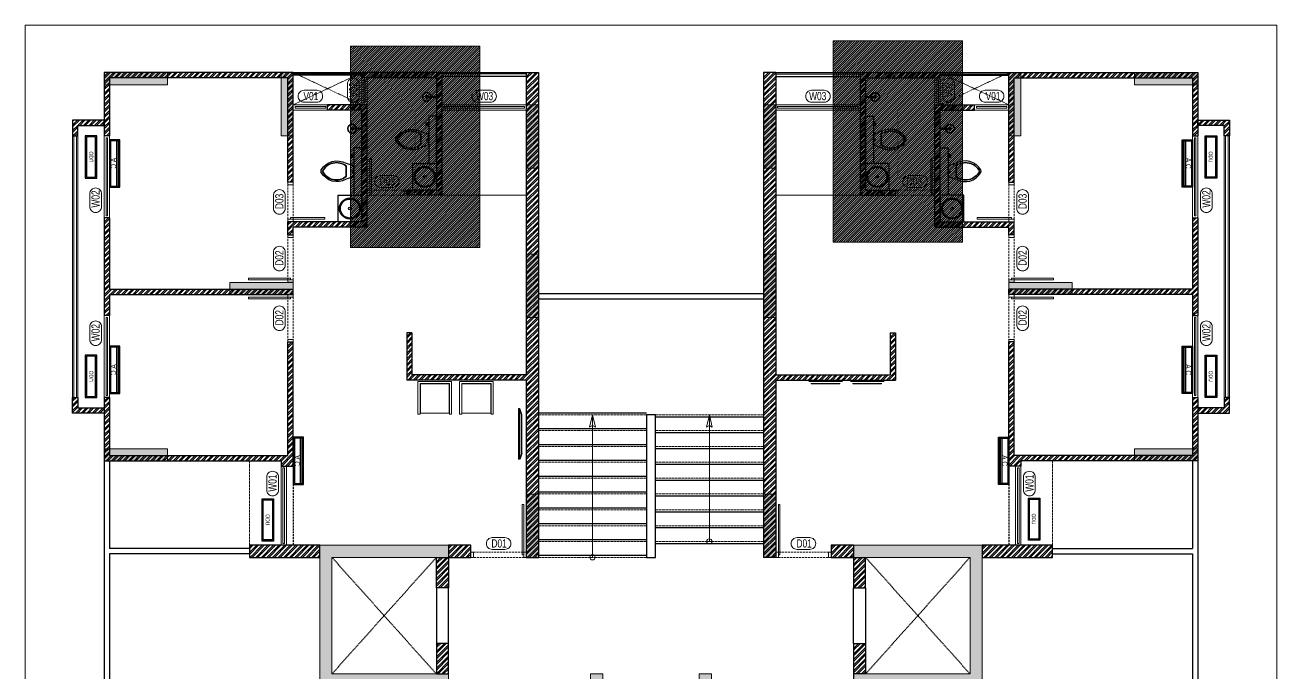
# Model space of a CAD drawing. Header units: inches. Extents: x 899679 to 12882928, y -3363313 to 527800.
# Drawn here: x 915272 to 917287, y 512609 to 513652 of the extents above; entities that cross this region are included whole.
import ezdxf
from ezdxf.enums import TextEntityAlignment as Align

# ---------------------------------------------------------------- set-up
doc = ezdxf.new("R2010")
doc.units = ezdxf.units.IN
doc.header["$LTSCALE"] = 150
doc.linetypes.add('HIDDEN', pattern=[0.375, 0.25, -0.125])
doc.linetypes.add('HIDDEN2', pattern=[0.1875, 0.125, -0.0625])
for name, color, linetype in [('A.C-MSA', 12, 'Continuous'), ('ELE-02-MSA', 4, 'Continuous'), ('P.FIXTURE', 7, 'Continuous'), ('R.C.C HATCH-MSA', 250, 'Continuous')]:
    doc.layers.add(name, color=color, linetype=linetype)
for name, color, linetype, lineweight in [('COLUMN', 5, 'Continuous', 13), ('DOOR NO-MSA', 4, 'Continuous', 9), ('DOOR-MSA', 50, 'Continuous', 13), ('DOTTED LINE-MSA', 3, 'HIDDEN2', 13), ('ELE-01-MSA', 7, 'Continuous', 30), ('ELE-03-MSA', 145, 'Continuous', 18), ('ELE-04-MSA', 139, 'Continuous', 15), ('g-ele-04', 8, 'Continuous', 9), ('TEXT DETAIL-MSA', 212, 'Continuous', 13), ('WALL HATCH-MSA', 251, 'Continuous', 9), ('WALL-MSA', 32, 'Continuous', 30), ('WINDOE NO-MAS', 4, 'Continuous', 9), ('WINDOW-MSA', 50, 'Continuous', 13)]:
    doc.layers.add(name, color=color, linetype=linetype, lineweight=lineweight)
doc.styles.add('Arial Narrow', font='swisscl.ttf', dxfattribs={"height": 150})
doc.styles.add('Arial-Reg+0.8Sc', font='swisscl.ttf')
doc.styles.add('JA', font='swisscl.ttf')
pattern_1 = [(45, (-824809.495, -564103.96), (-53.0330086, 53.0330086), []), (45, (-824774.14, -564103.96), (-53.0330086, 53.0330086), [])]

# ---------------------------------------------------------------- blocks, each defined once
blk = doc.blocks.new('A$C16cd5f5f')
at = {"layer": 'WINDOW-MSA', "ltscale": 5000}
for points in [[(50, 50), (50, 850), (80, 850), (80, 50)], [(0, 0), (50, 0), (50, 100), (0, 100)], [(900, 0), (850, 0), (850, 100), (900, 100)]]:
    blk.add_lwpolyline(points, close=True, dxfattribs=at)
at = {"layer": 'WINDOW-MSA', "linetype": 'HIDDEN', "elevation": 0}
blk.add_lwpolyline([(50, 100), (850, 100)], dxfattribs=at)
at = {"layer": 'WINDOW-MSA', "linetype": 'HIDDEN'}
blk.add_lwpolyline([(50, 0), (850, 0)], dxfattribs=at)
blk = doc.blocks.new('A$Ca69f7aba')
at = {"layer": 'WINDOW-MSA', "ltscale": 5000}
for points in [[(-750, 0), (-700, 0), (-700, -100), (-750, -100)], [(0, 0), (-50, 0), (-50, -100), (0, -100)], [(-50, -50), (-50, -700), (-80, -700), (-80, -50)]]:
    blk.add_lwpolyline(points, close=True, dxfattribs=at)
at = {"layer": 'WINDOW-MSA', "linetype": 'HIDDEN'}
blk.add_lwpolyline([(-50, 0), (-700, 0)], dxfattribs=at)
at = {"layer": 'WINDOW-MSA', "linetype": 'HIDDEN', "elevation": 0}
blk.add_lwpolyline([(-50, -100), (-700, -100)], dxfattribs=at)
blk = doc.blocks.new('A$C0454f6c0')
at = {"layer": 'WINDOW-MSA', "ltscale": 5000}
for points in [[(0, 1050), (0, 1000), (-100, 1000), (-100, 1050)], [(0, 0), (0, 50), (-100, 50), (-100, 0)]]:
    blk.add_lwpolyline(points, close=True, dxfattribs=at)
at = {"layer": 'WINDOW-MSA', "linetype": 'HIDDEN'}
for points in [[(-100, 1000), (-100, 50)], [(0, 50), (0, 1000)]]:
    blk.add_lwpolyline(points, dxfattribs=at)
at = {"layer": 'WINDOW-MSA', "ltscale": 5000, "elevation": 0}
blk.add_lwpolyline([(-50, 50), (-1000, 50), (-1000, 80), (-50, 80)], close=True, dxfattribs=at)
blk = doc.blocks.new('AVSBV')
at = {"layer": 'A.C-MSA'}
blk.add_hatch(color=12, dxfattribs=at).paths.add_polyline_path([(33561567, -16156170), (33561567, -16156346), (33561588, -16156346), (33561588, -16156149), (33560688, -16156149), (33560688, -16156346), (33560710, -16156346), (33560710, -16156170)])
at = {"layer": 'A.C-MSA', "color": 12}
for p, q in [((33560710, -16156282), (33561567, -16156282)), ((33560710, -16156314), (33561567, -16156314)), ((33560710, -16156335), (33561567, -16156335))]:
    blk.add_line(p, q, dxfattribs=at)
for points in [[(33560688, -16156149), (33561588, -16156149), (33561588, -16156346), (33560688, -16156346)], [(33560710, -16156170), (33561567, -16156170), (33561567, -16156346), (33560710, -16156346)]]:
    blk.add_lwpolyline(points, close=True, dxfattribs=at)
at = {"layer": 'A.C-MSA', "color": 12, "style": 'JA'}
blk.add_text('A C', height=98.6, dxfattribs=at).set_placement((33561032, -16156274))
blk = doc.blocks.new('A$Cbea8c011')
at = {"layer": 'ELE-02-MSA', "elevation": 0}
for points in [[(400, -108), (-400, -108), (-400, 108), (400, 108)], [(380, -88), (-380, -88), (-380, 88), (380, 88)]]:
    blk.add_lwpolyline(points, close=True, dxfattribs=at)
at = {"layer": 'TEXT DETAIL-MSA', "style": 'Arial Narrow'}
blk.add_text('ODU', height=75, dxfattribs=at).set_placement((-106, -42, 0))
blk = doc.blocks.new('SHOWE')
at = {"linetype": 'HIDDEN', "ltscale": 0.2}
for p, q in [((3964261, -1171718), (3964261, -1171675)), ((3964261, -1171675), (3964263, -1171675)), ((3964261, -1171718), (3964263, -1171718)), ((3964264, -1171676), (3964264, -1171716)), ((3964269, -1171681), (3964269, -1171696)), ((3964269, -1171689), (3964438, -1171689)), ((3964269, -1171712), (3964269, -1171696)), ((3964269, -1171704), (3964438, -1171704)), ((3964479, -1171696), (3964416, -1171696)), ((3964447, -1171665), (3964447, -1171728))]:
    blk.add_line(p, q, dxfattribs=at)
for radius in [12.5, 10.6]:
    blk.add_circle((3964447, -1171696), radius, dxfattribs=at)
for centre, radius, start, end in [((3964262, -1171676), 1.76, 358.0282, 62.0821), ((3964262, -1171716), 1.76, 297.9179, 1.9718), ((3964260, -1171685), 10.1, 28.3436, 64.2104), ((3964260, -1171707), 10.1, 295.7896, 331.6564), ((3964447, -1171696), 84.1, 185.2383, 174.7617), ((3964447, -1171696), 81.4, 185.4105, 174.5895), ((3964447, -1171696), 78, 185.6496, 174.3504)]:
    blk.add_arc(centre, radius, start, end, dxfattribs=at)
blk = doc.blocks.new('t4tgg34')
for points in [[(375405, -62759), (375391, -62745), (375391, -62738), (375371, -62738), (375371, -62720), (375391, -62720), (375391, -62713), (375405, -62699), (375405, -62635), (375255, -62585, 0.412342), (374785, -62709, 0.132891), (374785, -62761, 0.412336), (375255, -62885), (375405, -62835)], [(375255, -62835, -0.475238), (374809, -62735, -0.475243), (375255, -62635)]]:
    blk.add_lwpolyline(points, format="xyb", close=True)
blk.add_lwpolyline([(375255, -62835), (375255, -62635, 0.475243), (374809, -62735, 0.475238), (375255, -62835, 0.489246)], format="xyb")
blk.add_lwpolyline([(375405, -62635), (375405, -62699), (375391, -62713), (375391, -62720), (375371, -62720), (375371, -62738), (375391, -62738), (375391, -62745), (375405, -62759), (375405, -62699), (375405, -62835)])
blk = doc.blocks.new('9')
at = {"linetype": 'Continuous'}
for p, q in [((709870, -390415), (709870, -390434)), ((709876, -390434), (709870, -390434)), ((709876, -390415), (709876, -390434))]:
    blk.add_line(p, q, dxfattribs=at)
for points in [[(709876, -390396), (709876, -390377), (709870, -390377), (709870, -390396)], [(709895, -390396), (709920, -390370), (709920, -390440), (709895, -390415)]]:
    blk.add_lwpolyline(points, dxfattribs=at)
blk.add_lwpolyline([(709895, -390415), (709870, -390415), (709870, -390396), (709895, -390396)], close=True, dxfattribs=at)
blk = doc.blocks.new('G$C7997B730')
for p, q in [((36, 1325, 0), (0, 1325, 0)), ((0, 1325, 0), (0, 0, 0)), ((36, 1325, 0), (0, 1325, 0)), ((93, 1169, 0), (36, 1325, 0)), ((36, 0, 0), (36, 1325, 0)), ((93, 1169, 0), (36, 1325, 0)), ((93, 156, 0), (93, 1169, 0)), ((36, 0, 0), (0, 0, 0)), ((93, 156, 0), (36, 0, 0))]:
    blk.add_line(p, q)
blk = doc.blocks.new('Win-Tag-03')
blk.add_lwpolyline([(-130, 120), (130, 120, -0.414214), (250, 0), (250, 0, -0.414214), (130, -120), (-130, -120, -0.414214), (-250, 0), (-250, 0, -0.414214)], format="xyb", close=True)
blk = doc.blocks.new('BLOCK-G & H TYPICAL COLOUMN')
at = {"layer": 'R.C.C HATCH-MSA'}
h = blk.add_hatch(color=256, dxfattribs=at)
h.dxf.hatch_style = 1
h.paths.add_polyline_path([(172697.62, -104207.75), (172688.57, -104207.75), (172688.57, -104255), (172697.62, -104255)])
h.paths.add_polyline_path([(172327.12, -104207.75), (172336.18, -104207.75), (172336.18, -104255), (172327.12, -104255)])
h.paths.add_polyline_path([(172819.88, -104207.75), (172819.88, -104216.81), (172867.12, -104216.81), (172867.12, -104207.75)])
h.paths.add_polyline_path([(172204.87, -104207.75), (172204.87, -104216.81), (172157.62, -104216.81), (172157.62, -104207.75)])
h.paths.add_polyline_path([(172561.18, -104240.06), (172552.12, -104240.06), (172552.12, -104287.31), (172561.18, -104287.31)])
h.paths.add_polyline_path([(172463.57, -104240.06), (172472.62, -104240.06), (172472.62, -104287.31), (172463.57, -104287.31)])
h.paths.add_polyline_path([(172177.87, -104422.2), (172177.87, -104431.25), (172130.62, -104431.25), (172130.62, -104422.2)])
h.paths.add_polyline_path([(172894.12, -104422.2), (172894.12, -104431.25), (172846.88, -104431.25), (172846.88, -104422.2)])
h.paths.add_polyline_path([(172336.12, -104486.75), (172336.12, -104495.81), (172288.87, -104495.81), (172288.87, -104486.75)])
h.paths.add_polyline_path([(172202.62, -104543.75), (172202.62, -104552.81), (172155.37, -104552.81), (172155.37, -104543.75)])
h.paths.add_polyline_path([(172822.13, -104543.75), (172822.13, -104552.81), (172869.37, -104552.81), (172869.37, -104543.75)])
h.paths.add_polyline_path([(172516.9, -104495.81), (172507.85, -104495.81), (172507.85, -104448.56), (172516.9, -104448.56)])
h.paths.add_polyline_path([(172697.62, -104104.25), (172688.57, -104104.25), (172688.57, -104057.01), (172697.62, -104057.01)])
h.paths.add_polyline_path([(172327.12, -104104.25), (172336.18, -104104.25), (172336.18, -104057.01), (172327.12, -104057.01)])
h.paths.add_polyline_path([(172819.88, -104104.25), (172819.88, -104095.2), (172867.12, -104095.2), (172867.12, -104104.25)])
h.paths.add_polyline_path([(172204.87, -104104.25), (172204.87, -104095.2), (172157.62, -104095.2), (172157.62, -104104.25)])
h.paths.add_polyline_path([(172561.18, -104071.94), (172552.12, -104071.94), (172552.12, -104024.7), (172561.18, -104024.7)])
h.paths.add_polyline_path([(172463.57, -104071.94), (172472.62, -104071.94), (172472.62, -104024.7), (172463.57, -104024.7)])
h.paths.add_polyline_path([(172177.87, -103889.81), (172177.87, -103880.75), (172130.62, -103880.75), (172130.62, -103889.81)])
h.paths.add_polyline_path([(172894.12, -103889.81), (172894.12, -103880.75), (172846.88, -103880.75), (172846.88, -103889.81)])
h.paths.add_polyline_path([(172336.12, -103825.25), (172336.12, -103816.2), (172288.87, -103816.2), (172288.87, -103825.25)])
h.paths.add_polyline_path([(172202.62, -103768.25), (172202.62, -103759.2), (172155.37, -103759.2), (172155.37, -103768.25)])
h.paths.add_polyline_path([(172822.13, -103768.25), (172822.13, -103759.2), (172869.37, -103759.2), (172869.37, -103768.25)])
h.paths.add_polyline_path([(172516.9, -103816.2), (172507.85, -103816.2), (172507.85, -103863.44), (172516.9, -103863.44)])
h.paths.add_polyline_path([(172548.37, -103699.31), (172548.37, -103690.25), (172595.62, -103690.25), (172595.62, -103699.31)])
h.paths.add_polyline_path([(172476.37, -103699.31), (172476.37, -103690.25), (172429.13, -103690.25), (172429.13, -103699.31)])
h.paths.add_polyline_path([(172726.82, -103612.31), (172726.82, -103603.25), (172774.06, -103603.25), (172774.06, -103612.31)])
h.paths.add_polyline_path([(172297.93, -103612.31), (172297.93, -103603.25), (172250.69, -103603.25), (172250.69, -103612.31)])
h.paths.add_polyline_path([(172920.37, -103523.81), (172920.37, -103514.75), (172857.56, -103514.75), (172857.56, -103523.81)])
h.paths.add_polyline_path([(172104.37, -103523.81), (172104.37, -103514.75), (172167.19, -103514.75), (172167.19, -103523.81)])
h.paths.add_polyline_path([(172476.37, -103492.94), (172467.32, -103492.94), (172467.32, -103445.7), (172476.37, -103445.7)])
h.paths.add_polyline_path([(172548.37, -103492.94), (172557.43, -103492.94), (172557.43, -103445.7), (172548.37, -103445.7)])
h.paths.add_polyline_path([(172663.43, -103454.75), (172759.5, -103454.75), (172759.5, -103349.7), (172663.43, -103349.7), (172663.43, -103358.75), (172750.44, -103358.75), (172750.44, -103445.7), (172663.43, -103445.7)])
h.paths.add_polyline_path([(172361.32, -103454.75), (172265.25, -103454.75), (172265.25, -103349.7), (172361.32, -103349.7), (172361.32, -103358.75), (172274.31, -103358.75), (172274.31, -103445.7), (172361.32, -103445.7)])
h.paths.add_polyline_path([(172428.37, -103358.75), (172419.32, -103358.75), (172419.32, -103311.51), (172428.37, -103311.51)])
h.paths.add_polyline_path([(172428.37, -103132.74), (172419.32, -103132.74), (172419.32, -103179.99), (172428.37, -103179.99)])
h.paths.add_polyline_path([(172151.62, -103286.75), (172151.62, -103277.7), (172104.37, -103277.7), (172104.37, -103286.75)])
h.paths.add_polyline_path([(172245.43, -103162.74), (172245.43, -103153.68), (172198.19, -103153.68), (172198.19, -103162.74)])
h.paths.add_polyline_path([(172428.37, -103021.25), (172419.32, -103021.25), (172419.32, -103068.5), (172428.37, -103068.5)])
h.paths.add_polyline_path([(172245.43, -102997.25), (172236.37, -102997.25), (172236.37, -103044.5), (172245.43, -103044.5)])
h.paths.add_polyline_path([(172104.37, -102997.25), (172104.37, -103006.31), (172151.62, -103006.31), (172151.62, -102997.25)])
h.paths.add_polyline_path([(172596.37, -103358.75), (172605.43, -103358.75), (172605.43, -103311.51), (172596.37, -103311.51)])
h.paths.add_polyline_path([(172596.37, -103132.74), (172605.43, -103132.74), (172605.43, -103179.99), (172596.37, -103179.99)])
h.paths.add_polyline_path([(172873.13, -103286.75), (172873.13, -103277.7), (172920.37, -103277.7), (172920.37, -103286.75)])
h.paths.add_polyline_path([(172779.32, -103162.74), (172779.32, -103153.68), (172826.56, -103153.68), (172826.56, -103162.74)])
h.paths.add_polyline_path([(172596.37, -103021.25), (172605.43, -103021.25), (172605.43, -103068.5), (172596.37, -103068.5)])
h.paths.add_polyline_path([(172779.32, -102997.25), (172788.37, -102997.25), (172788.37, -103044.5), (172779.32, -103044.5)])
h.paths.add_polyline_path([(172920.37, -102997.25), (172920.37, -103006.31), (172873.13, -103006.31), (172873.13, -102997.25)])
h.paths.add_polyline_path([(172548.37, -104612.7), (172548.37, -104621.75), (172595.62, -104621.75), (172595.62, -104612.7)])
h.paths.add_polyline_path([(172476.37, -104612.7), (172476.37, -104621.75), (172429.13, -104621.75), (172429.13, -104612.7)])
h.paths.add_polyline_path([(172297.93, -104699.7), (172297.93, -104708.75), (172250.69, -104708.75), (172250.69, -104699.7)])
h.paths.add_polyline_path([(172104.37, -104788.2), (172104.37, -104797.25), (172167.19, -104797.25), (172167.19, -104788.2)])
h.paths.add_polyline_path([(172726.82, -104699.7), (172726.82, -104708.75), (172774.06, -104708.75), (172774.06, -104699.7)])
h.paths.add_polyline_path([(172920.37, -104788.2), (172920.37, -104797.25), (172857.56, -104797.25), (172857.56, -104788.2)])
h.paths.add_polyline_path([(172476.37, -104819.06), (172467.32, -104819.06), (172467.32, -104866.31), (172476.37, -104866.31)])
h.paths.add_polyline_path([(172548.37, -104819.06), (172557.43, -104819.06), (172557.43, -104866.31), (172548.37, -104866.31)])
h.paths.add_polyline_path([(172663.43, -104857.25), (172759.5, -104857.25), (172759.5, -104962.31), (172663.43, -104962.31), (172663.43, -104953.25), (172750.44, -104953.25), (172750.44, -104866.31), (172663.43, -104866.31)])
h.paths.add_polyline_path([(172361.32, -104857.25), (172265.25, -104857.25), (172265.25, -104962.31), (172361.32, -104962.31), (172361.32, -104953.25), (172274.31, -104953.25), (172274.31, -104866.31), (172361.32, -104866.31)])
h.paths.add_polyline_path([(172428.37, -104953.25), (172419.32, -104953.25), (172419.32, -105000.5), (172428.37, -105000.5)])
h.paths.add_polyline_path([(172428.37, -105178.31), (172419.32, -105178.31), (172419.32, -105131.06), (172428.37, -105131.06)])
h.paths.add_polyline_path([(172151.62, -105025.25), (172151.62, -105034.31), (172104.37, -105034.31), (172104.37, -105025.25)])
h.paths.add_polyline_path([(172245.43, -105072.5), (172236.37, -105072.5), (172236.37, -105025.25), (172245.43, -105025.25)])
h.paths.add_polyline_path([(172428.37, -105290.75), (172419.32, -105290.75), (172419.32, -105243.51), (172428.37, -105243.51)])
h.paths.add_polyline_path([(172245.43, -105314.75), (172236.37, -105314.75), (172236.37, -105267.51), (172245.43, -105267.51)])
h.paths.add_polyline_path([(172104.37, -105277.35), (172113.43, -105277.35), (172113.43, -105314.75), (172104.37, -105314.75)])
h.paths.add_polyline_path([(172596.37, -104953.25), (172605.43, -104953.25), (172605.43, -105000.5), (172596.37, -105000.5)])
h.paths.add_polyline_path([(172596.37, -105178.31), (172605.43, -105178.31), (172605.43, -105131.06), (172596.37, -105131.06)])
h.paths.add_polyline_path([(172873.13, -105025.25), (172873.13, -105034.31), (172920.37, -105034.31), (172920.37, -105025.25)])
h.paths.add_polyline_path([(172788.37, -105025.25), (172779.32, -105025.25), (172779.32, -105072.5), (172788.37, -105072.5)])
h.paths.add_polyline_path([(172596.37, -105290.75), (172605.43, -105290.75), (172605.43, -105243.51), (172596.37, -105243.51)])
h.paths.add_polyline_path([(172779.32, -105314.75), (172788.37, -105314.75), (172788.37, -105267.51), (172779.32, -105267.51)])
h.paths.add_polyline_path([(172911.32, -105314.75), (172920.37, -105314.75), (172920.37, -105277.35), (172911.32, -105277.35)])
h.paths.add_polyline_path([(172688.63, -104486.75), (172688.63, -104495.81), (172735.87, -104495.81), (172735.87, -104486.75)])
h.paths.add_polyline_path([(172688.63, -103825.25), (172688.63, -103816.2), (172735.87, -103816.2), (172735.87, -103825.25)])
at = {"layer": 'COLUMN'}
for points in [[(172104.37, -102997.25), (172104.37, -103006.31), (172151.62, -103006.31), (172151.62, -102997.25)], [(172245.43, -102997.25), (172236.37, -102997.25), (172236.37, -103044.5), (172245.43, -103044.5)], [(172779.32, -102997.25), (172788.37, -102997.25), (172788.37, -103044.5), (172779.32, -103044.5)], [(172920.37, -102997.25), (172920.37, -103006.31), (172873.13, -103006.31), (172873.13, -102997.25)], [(172428.37, -103021.25), (172419.32, -103021.25), (172419.32, -103068.5), (172428.37, -103068.5)], [(172596.37, -103021.25), (172605.43, -103021.25), (172605.43, -103068.5), (172596.37, -103068.5)], [(172428.37, -103132.74), (172419.32, -103132.74), (172419.32, -103179.99), (172428.37, -103179.99)], [(172596.37, -103132.74), (172605.43, -103132.74), (172605.43, -103179.99), (172596.37, -103179.99)], [(172245.43, -103162.74), (172245.43, -103153.68), (172198.19, -103153.68), (172198.19, -103162.74)], [(172779.32, -103162.74), (172779.32, -103153.68), (172826.56, -103153.68), (172826.56, -103162.74)], [(172151.62, -103286.75), (172151.62, -103277.7), (172104.37, -103277.7), (172104.37, -103286.75)], [(172873.13, -103286.75), (172873.13, -103277.7), (172920.37, -103277.7), (172920.37, -103286.75)], [(172428.37, -103358.75), (172419.32, -103358.75), (172419.32, -103311.51), (172428.37, -103311.51)], [(172596.37, -103358.75), (172605.43, -103358.75), (172605.43, -103311.51), (172596.37, -103311.51)], [(172361.32, -103454.75), (172265.25, -103454.75), (172265.25, -103349.7), (172361.32, -103349.7), (172361.32, -103358.75), (172274.31, -103358.75), (172274.31, -103445.7), (172361.32, -103445.7)], [(172663.43, -103454.75), (172759.5, -103454.75), (172759.5, -103349.7), (172663.43, -103349.7), (172663.43, -103358.75), (172750.44, -103358.75), (172750.44, -103445.7), (172663.43, -103445.7)], [(172476.37, -103492.94), (172467.32, -103492.94), (172467.32, -103445.7), (172476.37, -103445.7)], [(172548.37, -103492.94), (172557.43, -103492.94), (172557.43, -103445.7), (172548.37, -103445.7)]]:
    blk.add_lwpolyline(points, close=True, dxfattribs=at)
blk = doc.blocks.new('A$Cd700c26d')
at = {"layer": 'WALL HATCH-MSA'}
h = blk.add_hatch(dxfattribs=at)
h.set_pattern_fill('ANSI32', color=256, scale=200)
h.set_pattern_definition(pattern_1)
h.paths.add_polyline_path([(5083, -900), (1500, -900), (1500, -2100), (1600, -2100), (1600, -1000), (4983, -1000), (4983, -2975), (5083, -2975)])
h = blk.add_hatch(dxfattribs=at)
h.set_pattern_fill('ANSI32', color=256, scale=200)
h.set_pattern_definition(pattern_1)
h.paths.add_polyline_path([(7900, -900), (6383, -900), (6383, -1000), (7800, -1000), (7800, -3125), (7233, -3125), (7233, -3225), (7900, -3225)])
h = blk.add_hatch(dxfattribs=at)
h.set_pattern_fill('ANSI32', color=256, scale=200)
h.set_pattern_definition([(45, (8332.65, -9964.425), (-53.033, 53.033), []), (45, (8368.004, -9964.425), (-53.033, 53.033), [])])
h.paths.add_polyline_path([(8026, -9852), (8026, -10082), (8450, -10082), (8450, -9852)])
h.paths.add_polyline_path([(9500, -10082), (9730, -10082), (9730, -900), (9500, -900), (9500, -6627), (7333, -6627), (7333, -5827), (7233, -5827), (7233, -6727), (9500, -6727)])
h = blk.add_hatch(dxfattribs=at)
h.set_pattern_fill('ANSI32', color=256, scale=200)
h.set_pattern_definition(pattern_1)
h.paths.add_polyline_path([(14227, -900), (13997, -900), (13997, -10082), (14227, -10082), (14227, -6727), (16494, -6727), (16494, -5827), (16394, -5827), (16394, -6627), (14227, -6627)])
h = blk.add_hatch(dxfattribs=at)
h.set_pattern_fill('ANSI32', color=256, scale=200)
h.set_pattern_definition(pattern_1)
h.paths.add_polyline_path([(17344, -900), (15827, -900), (15827, -3225), (16494, -3225), (16494, -3125), (15927, -3125), (15927, -1000), (17344, -1000)])
h = blk.add_hatch(dxfattribs=at)
h.set_pattern_fill('ANSI32', color=256, scale=200)
h.set_pattern_definition(pattern_1)
h.paths.add_polyline_path([(22226, -900), (18644, -900), (18644, -2975), (18744, -2975), (18744, -1000), (22126, -1000), (22126, -2100), (22226, -2100)])
h = blk.add_hatch(dxfattribs=at)
h.set_pattern_fill('ANSI32', color=256, scale=200)
h.set_pattern_definition(pattern_1)
h.paths.add_polyline_path([(6383, -1610), (6383, -3725), (4983, -3725), (4983, -3973), (5083, -3973), (5083, -3825), (6483, -3825), (6483, -1510), (5733, -1510), (5733, -1610)])
h = blk.add_hatch(dxfattribs=at)
h.set_pattern_fill('ANSI32', color=256, scale=200)
h.set_pattern_definition(pattern_1)
h.paths.add_polyline_path([(17244, -1510), (17244, -3825), (18644, -3825), (18644, -3973), (18744, -3973), (18744, -3725), (17344, -3725), (17344, -1610), (17994, -1610), (17994, -1510)])
h = blk.add_hatch(dxfattribs=at)
h.set_pattern_fill('ANSI32', color=256, scale=200)
h.set_pattern_definition(pattern_1)
h.paths.add_polyline_path([(1500, -1800), (900, -1800), (900, -2100), (1000, -2100), (1000, -1900), (1500, -1900)])
h = blk.add_hatch(dxfattribs=at)
h.set_pattern_fill('ANSI32', color=256, scale=200)
h.set_pattern_definition(pattern_1)
h.paths.add_polyline_path([(22826, -1800), (22226, -1800), (22226, -1900), (22726, -1900), (22726, -2100), (22826, -2100)])
h = blk.add_hatch(dxfattribs=at)
h.set_pattern_fill('ANSI32', color=256, scale=200)
h.set_pattern_definition(pattern_1)
h.paths.add_polyline_path([(5083, -5003), (1600, -5003), (1600, -3650), (1500, -3650), (1500, -5503), (1600, -5503), (1600, -5103), (5083, -5103)])
h = blk.add_hatch(dxfattribs=at)
h.set_pattern_fill('ANSI32', color=256, scale=200)
h.set_pattern_definition(pattern_1)
h.paths.add_polyline_path([(22226, -3650), (22126, -3650), (22126, -5003), (18644, -5003), (18644, -5103), (22126, -5103), (22126, -5503), (22226, -5503)])
h = blk.add_hatch(dxfattribs=at)
h.set_pattern_fill('ANSI32', color=256, scale=200)
h.set_pattern_definition([(45, (4993.73, -9960.62), (-53.033, 53.033), []), (45, (5029.09, -9960.62), (-53.033, 53.033), [])])
h.paths.add_polyline_path([(4253, -9852), (4253, -10082), (5586, -10082), (5586, -9852)])
h.paths.add_polyline_path([(4853, -8352), (5083, -8352), (5083, -6003), (4983, -6003), (4983, -8153), (1600, -8153), (1600, -7053), (1500, -7053), (1500, -8253), (4853, -8253)])
h = blk.add_hatch(dxfattribs=at)
h.set_pattern_fill('ANSI32', color=256, scale=200)
h.set_pattern_definition(pattern_1)
h.paths.add_polyline_path([(18744, -8153), (18744, -6003), (18644, -6003), (18644, -8352), (18874, -8352), (18874, -8253), (22226, -8253), (22226, -7053), (22126, -7053), (22126, -8153)])
h = blk.add_hatch(dxfattribs=at)
h.set_pattern_fill('ANSI32', color=256, scale=200)
h.set_pattern_definition(pattern_1)
h.paths.add_polyline_path([(1500, -7253), (1000, -7253), (1000, -7053), (900, -7053), (900, -7353), (1500, -7353)])
h = blk.add_hatch(dxfattribs=at)
h.set_pattern_fill('ANSI32', color=256, scale=200)
h.set_pattern_definition(pattern_1)
h.paths.add_polyline_path([(22826, -7053), (22726, -7053), (22726, -7253), (22226, -7253), (22226, -7353), (22826, -7353)])
h = blk.add_hatch(dxfattribs=at)
h.set_pattern_fill('ANSI32', color=256, scale=200)
h.set_pattern_definition(pattern_1)
h.paths.add_polyline_path([(15700, -10082), (15700, -9852), (15277, -9852), (15277, -10082)])
h = blk.add_hatch(dxfattribs=at)
h.set_pattern_fill('ANSI32', color=256, scale=200)
h.set_pattern_definition(pattern_1)
h.paths.add_polyline_path([(19474, -9852), (18140, -9852), (18140, -10082), (19474, -10082)])
h = blk.add_hatch(dxfattribs=at)
h.set_pattern_fill('ANSI32', color=256, scale=200)
h.set_pattern_definition(pattern_1)
h.paths.add_polyline_path([(8026, -10082), (7796, -10082), (7796, -10661), (8026, -10661)])
h = blk.add_hatch(dxfattribs=at)
h.set_pattern_fill('ANSI32', color=256, scale=200)
h.set_pattern_definition(pattern_1)
h.paths.add_polyline_path([(15930, -10661), (15930, -10082), (15700, -10082), (15700, -10661)])
h = blk.add_hatch(dxfattribs=at)
h.set_pattern_fill('ANSI32', color=256, scale=200)
h.set_pattern_definition(pattern_1)
h.paths.add_polyline_path([(8026, -12291), (8026, -11711), (7796, -11711), (7796, -12291)])
h = blk.add_hatch(dxfattribs=at)
h.set_pattern_fill('ANSI32', color=256, scale=200)
h.set_pattern_definition(pattern_1)
h.paths.add_polyline_path([(15700, -12291), (15930, -12291), (15930, -11711), (15700, -11711)])
at = {"ltscale": 100}
for p, q in [((7447, -7368), (7447, -6752)), ((7447, -6752), (8085, -6752)), ((8045, -6792), (7487, -6792)), ((7487, -6792), (7487, -7368)), ((8039, -6798), (7493, -6798)), ((7493, -6798), (7493, -7348)), ((8039, -7348), (8039, -6798)), ((8045, -7368), (8045, -6792)), ((8085, -6752), (8085, -7368)), ((8235, -7368), (8235, -6752)), ((8235, -6752), (8874, -6752)), ((8834, -6792), (8275, -6792)), ((8275, -6792), (8275, -7368)), ((8828, -6798), (8281, -6798)), ((8281, -6798), (8281, -7348)), ((8828, -7348), (8828, -6798)), ((8834, -7368), (8834, -6792)), ((8874, -6752), (8874, -7368)), ((15491, -6752), (14852, -6752)), ((14892, -6792), (15451, -6792)), ((14898, -6798), (15445, -6798)), ((16280, -6752), (15641, -6752)), ((15681, -6792), (16240, -6792)), ((15687, -6798), (16234, -6798)), ((7493, -7348), (8039, -7348)), ((8281, -7348), (8828, -7348)), ((7487, -7368), (7447, -7368)), ((8085, -7368), (8045, -7368)), ((8275, -7368), (8235, -7368)), ((8874, -7368), (8834, -7368))]:
    blk.add_line(p, q, dxfattribs=at)
for p, q in [((10755, -7382), (10700, -7618)), ((10700, -7618), (10755, -7583)), ((10755, -7382), (10755, -10082)), ((10755, -7382), (10809, -7618)), ((10809, -7618), (10755, -7583)), ((12969, -7382), (12914, -7618)), ((12914, -7618), (12969, -7583)), ((12969, -7382), (12969, -9782)), ((12969, -7382), (13024, -7618)), ((13024, -7618), (12969, -7583))]:
    blk.add_line(p, q)
for centre in [(12969, -9782), (10755, -10082)]:
    blk.add_circle(centre, 50)
at = {"layer": 'Defpoints', "color": 1, "lineweight": 0}
blk.add_lwpolyline([(23726, 0), (0, 0), (0, -60665), (23726, -60665)], close=True, dxfattribs=at)
at = {"layer": 'DOTTED LINE-MSA'}
for p, q in [((6383, -1510), (5083, -900)), ((5083, -1510), (6383, -900)), ((17344, -1510), (18644, -900)), ((18644, -1510), (17344, -900)), ((9730, -7382), (11780, -7382)), ((11947, -7382), (13997, -7382)), ((9730, -7682), (11780, -7682)), ((11947, -7682), (13997, -7682)), ((9730, -7982), (11780, -7982)), ((11947, -7982), (13997, -7982)), ((4253, -9852), (4253, -8253)), ((9730, -8282), (11780, -8282)), ((11947, -8282), (13997, -8282)), ((19474, -9852), (19474, -8253)), ((9730, -8582), (11780, -8582)), ((11947, -8582), (13997, -8582)), ((9730, -8882), (11780, -8882)), ((11947, -8882), (13997, -8882)), ((9730, -9182), (11780, -9182)), ((11947, -9182), (13997, -9182)), ((9730, -9482), (11780, -9482)), ((11947, -9482), (13997, -9482)), ((9730, -9782), (11780, -9782)), ((11947, -9782), (13997, -9782)), ((7796, -10082), (5816, -12291)), ((7796, -12291), (5816, -10082)), ((9730, -10082), (11780, -10082)), ((15930, -10082), (17910, -12291)), ((15930, -12291), (17910, -10082))]:
    blk.add_line(p, q, dxfattribs=at)
at = {"layer": 'ELE-01-MSA', "lineweight": 0}
for p, q in [((925, -2100), (925, -7053)), ((975, -2100), (975, -7053)), ((22751, -2100), (22751, -7053)), ((22801, -2100), (22801, -7053))]:
    blk.add_line(p, q, dxfattribs=at)
at = {"layer": 'ELE-01-MSA'}
for p, q in [((13997, -5091), (9730, -5091)), ((13997, -5191), (9730, -5191)), ((9730, -7342), (11780, -7342)), ((11947, -7419), (13997, -7419)), ((9730, -7642), (11780, -7642)), ((11947, -7719), (13997, -7719)), ((9730, -7942), (11780, -7942)), ((11947, -8019), (13997, -8019)), ((9730, -8242), (11780, -8242)), ((11947, -8319), (13997, -8319)), ((9730, -8542), (11780, -8542)), ((11947, -8619), (13997, -8619)), ((9730, -8842), (11780, -8842)), ((11947, -8919), (13997, -8919)), ((9730, -9142), (11780, -9142)), ((11947, -9219), (13997, -9219)), ((9730, -9442), (11780, -9442)), ((11947, -9519), (13997, -9519)), ((9730, -9742), (11780, -9742)), ((11947, -9819), (13997, -9819)), ((9730, -10042), (11780, -10042))]:
    blk.add_line(p, q, dxfattribs=at)
blk.add_lwpolyline([(11780, -10082), (11947, -10082), (11947, -7382), (11780, -7382)], close=True, dxfattribs=at)
at = {"layer": 'ELE-02-MSA'}
for p, q in [((6383, -925), (5083, -925)), ((9500, -925), (7900, -925)), ((14227, -925), (15827, -925)), ((17344, -925), (18644, -925)), ((6383, -950), (5083, -950)), ((9500, -975), (7900, -975)), ((14227, -975), (15827, -975)), ((17344, -950), (18644, -950)), ((1500, -8253), (1500, -14045)), ((1600, -8253), (1600, -9917)), ((22126, -8253), (22126, -9917)), ((22226, -8253), (22226, -14045)), ((4253, -9917), (1600, -9917)), ((19474, -9917), (22126, -9917)), ((1600, -10017), (1600, -14045)), ((4253, -10017), (1600, -10017)), ((19474, -10017), (22126, -10017)), ((22126, -10017), (22126, -14045)), ((7796, -10661), (7796, -11711)), ((8026, -11711), (8026, -10661)), ((15700, -11711), (15700, -10661)), ((15930, -10661), (15930, -11711))]:
    blk.add_line(p, q, dxfattribs=at)
at = {"layer": 'ELE-02-MSA', "linetype": 'HIDDEN'}
for p, q in [((5083, -8352), (5083, -9852)), ((18644, -8352), (18644, -9852))]:
    blk.add_line(p, q, dxfattribs=at)
at = {"layer": 'ELE-03-MSA', "lineweight": 0}
for p, q in [((900, -2100), (900, -7053)), ((1000, -2100), (1000, -7053)), ((22726, -2100), (22726, -7053)), ((22826, -2100), (22826, -7053))]:
    blk.add_line(p, q, dxfattribs=at)
at = {"layer": 'ELE-03-MSA'}
for p, q in [((7900, -3225), (9500, -3225)), ((15827, -3225), (14227, -3225))]:
    blk.add_line(p, q, dxfattribs=at)
at = {"layer": 'ELE-04-MSA'}
for p, q in [((6383, -900), (5083, -900)), ((9500, -900), (7900, -900)), ((14227, -900), (15827, -900)), ((17344, -900), (18644, -900))]:
    blk.add_line(p, q, dxfattribs=at)
at = {"layer": 'P.FIXTURE'}
for points in [[(7650, -1725), (7650, -2625), (7800, -2625), (7800, -1725)], [(16077, -1725), (16077, -2625), (15927, -2625), (15927, -1725)], [(6233, -2325), (6233, -3225), (6383, -3225), (6383, -2325)], [(17494, -2325), (17494, -3225), (17344, -3225), (17344, -2325)], [(7350, -2625), (7800, -2625), (7800, -3125), (7350, -3125)], [(16377, -2625), (15927, -2625), (15927, -3125), (16377, -3125)], [(5933, -3225), (6383, -3225), (6383, -3725), (5933, -3725)], [(17794, -3225), (17344, -3225), (17344, -3725), (17794, -3725)]]:
    blk.add_lwpolyline(points, close=True, dxfattribs=at)
for centre, radius in [((7575, -2875), 200), ((7575, -2875), 180), ((16152, -2875), 200), ((16152, -2875), 180), ((7575, -2875), 25), ((16152, -2875), 25), ((6158, -3475), 200), ((6158, -3475), 180), ((17569, -3475), 200), ((17569, -3475), 180), ((6158, -3475), 25), ((17569, -3475), 25)]:
    blk.add_circle(centre, radius, dxfattribs=at)
at = {"layer": 'WALL-MSA'}
for p, q in [((5083, -900), (1500, -900)), ((5083, -2975, 0), (5083, -900)), ((7900, -900), (6383, -900)), ((6383, -1000), (6383, -900)), ((7900, -900), (7900, -3225)), ((9500, -900), (9500, -6627)), ((9500, -900), (9730, -900)), ((9730, -900), (9730, -10082)), ((13997, -900), (13997, -10082)), ((14227, -900), (13997, -900)), ((14227, -900), (14227, -6627)), ((15827, -900), (17344, -900)), ((15827, -900), (15827, -3225)), ((17344, -1000), (17344, -900)), ((18644, -900), (22226, -900)), ((18644, -2975, 0), (18644, -900)), ((4983, -1000), (1600, -1000)), ((4983, -2975, 0), (4983, -1000)), ((7800, -1000), (6383, -1000)), ((7800, -1000), (7800, -3125)), ((15927, -1000), (17344, -1000)), ((15927, -1000), (15927, -3125)), ((18744, -1000), (22126, -1000)), ((18744, -2975, 0), (18744, -1000)), ((6483, -1510), (5733, -1510)), ((5733, -1610), (5733, -1510)), ((6383, -1610), (5733, -1610)), ((6383, -3725), (6383, -1610)), ((6483, -3825), (6483, -1510)), ((17244, -1510), (17994, -1510)), ((17244, -3825), (17244, -1510)), ((17344, -1610), (17994, -1610)), ((17344, -3725), (17344, -1610)), ((17994, -1610), (17994, -1510)), ((5083, -2975, 0), (4983, -2975, 0)), ((18644, -2975, 0), (18744, -2975, 0)), ((7800, -3125), (7233, -3125)), ((7233, -3225), (7233, -3125)), ((7900, -3225), (7233, -3225)), ((15827, -3225), (16494, -3225)), ((15927, -3125), (16494, -3125)), ((16494, -3225), (16494, -3125)), ((6383, -3725), (4983, -3725)), ((4983, -3973, 0), (4983, -3725)), ((17344, -3725), (18744, -3725)), ((18744, -3973, 0), (18744, -3725)), ((4983, -3973, 0), (5083, -3973, 0)), ((6483, -3825), (5083, -3825)), ((5083, -3973, 0), (5083, -3825)), ((17244, -3825), (18644, -3825)), ((18644, -3973, 0), (18644, -3825)), ((18744, -3973, 0), (18644, -3973, 0)), ((1600, -5003), (5083, -5003)), ((1600, -5103), (5083, -5103)), ((5083, -5103), (5083, -5003)), ((22126, -5003), (18644, -5003)), ((18644, -5103), (18644, -5003)), ((22126, -5103), (18644, -5103)), ((7333, -5827), (7233, -5827)), ((7233, -5827), (7233, -6727)), ((7333, -5827), (7333, -6627)), ((16394, -5827), (16494, -5827)), ((16394, -5827), (16394, -6627)), ((16494, -5827), (16494, -6727)), ((4983, -6003), (5083, -6003)), ((4983, -8153), (4983, -6003)), ((5083, -8352), (5083, -6003)), ((18744, -6003), (18644, -6003)), ((18644, -8352), (18644, -6003)), ((18744, -8153), (18744, -6003)), ((9500, -6627), (7333, -6627)), ((14227, -6627), (16394, -6627)), ((9500, -6727), (7233, -6727)), ((9500, -6727), (9500, -10082)), ((14227, -6727), (14227, -10082)), ((14227, -6727), (16494, -6727)), ((1500, -8253), (4853, -8253)), ((1600, -8153), (4983, -8153)), ((22126, -8153), (18744, -8153)), ((22226, -8253), (18874, -8253)), ((9500, -10082), (9730, -10082)), ((14227, -10082), (13997, -10082)), ((15700, -11711), (15700, -12391))]:
    blk.add_line(p, q, dxfattribs=at)
at = {"layer": 'WALL-MSA', "linetype": 'ByBlock'}
for p, q in [((1500, -900), (1500, -2100)), ((22226, -900), (22226, -2100)), ((1600, -1000), (1600, -2100)), ((22126, -1000), (22126, -2100)), ((1600, -2100), (1500, -2100)), ((22126, -2100), (22226, -2100)), ((1500, -3650), (1500, -5503)), ((1600, -3650), (1500, -3650)), ((1600, -3650), (1600, -5003)), ((22126, -3650), (22126, -5003)), ((22126, -3650), (22226, -3650)), ((22226, -3650), (22226, -5503)), ((1600, -5103), (1600, -5503)), ((22126, -5103), (22126, -5503)), ((1600, -5503), (1500, -5503)), ((22126, -5503), (22226, -5503)), ((1500, -7053), (1500, -8253)), ((1600, -7053), (1500, -7053)), ((1600, -7053), (1600, -8153)), ((22126, -7053), (22126, -8153)), ((22126, -7053), (22226, -7053)), ((22226, -7053), (22226, -8253)), ((4853, -8253), (4853, -8352)), ((18874, -8253), (18874, -8352)), ((4853, -8352), (5083, -8352)), ((18874, -8352), (18644, -8352))]:
    blk.add_line(p, q, dxfattribs=at)
for points in [[(900, -1800), (900, -2100), (1000, -2100), (1000, -1900), (1500, -1900), (1500, -1800)], [(22826, -1800), (22826, -2100), (22726, -2100), (22726, -1900), (22226, -1900), (22226, -1800)], [(900, -7353), (900, -7053), (1000, -7053), (1000, -7253), (1500, -7253), (1500, -7353)], [(22826, -7353), (22826, -7053), (22726, -7053), (22726, -7253), (22226, -7253), (22226, -7353)]]:
    blk.add_lwpolyline(points, close=True, dxfattribs=at)
at = {"layer": 'WALL-MSA'}
for points in [[(5586, -9852), (4253, -9852), (4253, -10082), (5586, -10082)], [(19474, -9852), (18140, -9852), (18140, -10082), (19474, -10082)], [(8026, -12291), (8026, -11711), (7796, -11711), (7796, -12291)]]:
    blk.add_lwpolyline(points, close=True, dxfattribs=at)
for points in [[(8026, -9852), (8026, -10661), (7796, -10661), (7796, -10082), (8450, -10082)], [(8450, -10082), (8450, -9852), (8026, -9852)], [(15700, -9852), (15277, -9852), (15277, -10082), (15930, -10082)], [(15700, -9852), (15700, -10661), (15930, -10661), (15930, -10082)], [(15700, -11711), (15930, -11711), (15930, -12291), (15700, -12291)]]:
    blk.add_lwpolyline(points, dxfattribs=at)
at = {"layer": 'WINDOW-MSA'}
for p, q in [((6383, -1000), (6383, -1510)), ((6483, -1510), (6483, -1000)), ((17244, -1510), (17244, -1000)), ((17344, -1000), (17344, -1510)), ((5733, -1510), (5083, -1510)), ((5733, -1610), (5083, -1610)), ((7900, -1510), (7900, -1610)), ((7900, -1510), (9500, -1510)), ((7900, -1610), (9500, -1610)), ((15827, -1510), (14227, -1510)), ((15827, -1610), (14227, -1610)), ((15827, -1510), (15827, -1610)), ((17994, -1510), (18644, -1510)), ((17994, -1610), (18644, -1610)), ((1500, -3650), (1500, -2100)), ((1600, -2100), (1600, -3650)), ((22126, -2100), (22126, -3650)), ((22226, -3650), (22226, -2100)), ((1500, -5503), (1500, -7053)), ((1600, -7053), (1600, -5503)), ((22126, -7053), (22126, -5503)), ((22226, -5503), (22226, -7053)), ((4853, -8352), (4853, -9852)), ((4953, -8352), (4953, -9852)), ((18774, -8352), (18774, -9852)), ((18874, -8352), (18874, -9852))]:
    blk.add_line(p, q, dxfattribs=at)
for points in [[(6418, -1475), (6418, -1035), (6448, -1035), (6448, -1475)], [(17309, -1475), (17309, -1035), (17279, -1035), (17279, -1475)], [(5118, -1575), (5118, -1545), (5698, -1545), (5698, -1575)], [(7935, -1575), (7935, -1545), (9465, -1545), (9465, -1575)], [(15792, -1575), (15792, -1545), (14262, -1545), (14262, -1575)], [(18609, -1575), (18609, -1545), (18029, -1545), (18029, -1575)], [(1565, -3615), (1565, -2135), (1535, -2135), (1535, -3615)], [(22161, -3615), (22161, -2135), (22191, -2135), (22191, -3615)], [(1565, -5538), (1565, -7018), (1535, -7018), (1535, -5538)], [(22161, -5538), (22161, -7018), (22191, -7018), (22191, -5538)], [(4888, -9817), (4888, -8387), (4918, -8387), (4918, -9817)], [(18839, -9817), (18839, -8387), (18809, -8387), (18809, -9817)]]:
    blk.add_lwpolyline(points, close=True, dxfattribs=at)
at = {"xscale": -1, "rotation": 90}
for p in [(1250, -2500, 0), (1250, -6653, 0)]:
    blk.add_blockref('A$Cbea8c011', p, dxfattribs=at)
at = {"rotation": 270}
for p in [(22476, -2500, 0), (22476, -6653, 0), (4603, -9373), (19123, -9358)]:
    blk.add_blockref('A$Cbea8c011', p, dxfattribs=at)
at = {"layer": 'A.C-MSA', "xscale": -1, "rotation": 90}
for p in [(-16154549, 33558517), (-16154549, 33554607), (-16151066, 33552885)]:
    blk.add_blockref('AVSBV', p, dxfattribs=at)
at = {"layer": 'A.C-MSA', "rotation": 270}
for p in [(16178275, 33558517), (16178275, 33554607), (16174793, 33552885)]:
    blk.add_blockref('AVSBV', p, dxfattribs=at)
at = {"layer": 'COLUMN', "xscale": 25.4, "yscale": 25.4, "zscale": 25.4}
blk.add_blockref('BLOCK-G & H TYPICAL COLOUMN', (-4369951, 2615230), dxfattribs=at)
at = {"layer": 'DOOR NO-MSA', "yscale": 0.9300595238095237, "zscale": 0.9300595238095237}
for p, xscale, rotation in [((6858, -2963, 0), 0.9300595238095237, 179.9999999999999), ((16869, -2963, 0), -0.9300595238095237, 180), ((4821, -3350, 0), 0.9300595238095237, 269.9999999999999), ((18905, -3350, 0), -0.9300595238095237, 90.00000000000007), ((4821, -4423, 0), 0.9300595238095237, 269.9999999999999), ((18905, -4423, 0), -0.9300595238095237, 90.00000000000007), ((4821, -5553, 0), 0.9300595238095237, 269.9999999999999), ((18905, -5553, 0), -0.9300595238095237, 90.00000000000007), ((8975, -9820, 0), 0.9300595238095237, 179.9999999999999), ((14752, -9820, 0), -0.9300595238095237, 180)]:
    blk.add_blockref('Win-Tag-03', p, dxfattribs=dict(at, xscale=xscale, rotation=rotation))
at = {"layer": 'DOOR-MSA'}
for name, p, rotation in [('A$Ca69f7aba', (6483, -3225, 0), 180), ('A$Ca69f7aba', (18744, -3725), 270), ('A$C16cd5f5f', (18644, -5103, 0), 270)]:
    blk.add_blockref(name, p, dxfattribs=dict(at, rotation=rotation))
at = {"layer": 'DOOR-MSA', "xscale": -1}
for name, p, rotation in [('A$Ca69f7aba', (17244, -3225, 0), 180), ('A$Ca69f7aba', (4983, -3725), 90), ('A$C16cd5f5f', (5083, -5103, 0), 90)]:
    blk.add_blockref(name, p, dxfattribs=dict(at, rotation=rotation))
at = {"layer": 'DOOR-MSA', "extrusion": (2.86986e-42, -1.29247e-26, -1), "xscale": -1, "zscale": -1, "rotation": 270}
blk.add_blockref('A$C16cd5f5f', (-5083, -4873, 0), dxfattribs=at)
at = {"layer": 'DOOR-MSA', "extrusion": (-2.86986e-42, -1.29247e-26, -1), "zscale": -1.000000000000001, "rotation": 90.00000000000001}
blk.add_blockref('A$C16cd5f5f', (-18644, -4873, 0), dxfattribs=at)
at = {"layer": 'DOOR-MSA', "extrusion": (-1.86541e-41, 1.29247e-26, -1), "zscale": -1.000000000000001, "rotation": 270}
blk.add_blockref('A$C0454f6c0', (-9500, -10082, 0), dxfattribs=at)
at = {"layer": 'DOOR-MSA', "extrusion": (1.86541e-41, 1.29247e-26, -1), "xscale": -1, "zscale": -1, "rotation": 90}
blk.add_blockref('A$C0454f6c0', (-14227, -10082, 0), dxfattribs=at)
at = {"layer": 'ELE-01-MSA', "xscale": 0.7200000000000015, "yscale": 0.7200000000000015, "zscale": 0.7200000000000015}
blk.add_blockref('G$C7997B730', (9351, -8223, 0), dxfattribs=at)
at = {"layer": 'P.FIXTURE', "lineweight": 30, "rotation": 180}
for p in [(3972061, -1173059), (3970644, -1173659)]:
    blk.add_blockref('SHOWE', p, dxfattribs=at)
at = {"layer": 'P.FIXTURE', "lineweight": 30, "xscale": -1, "rotation": 180}
for p in [(-3948334, -1173059), (-3946918, -1173659)]:
    blk.add_blockref('SHOWE', p, dxfattribs=at)
at = {"layer": 'P.FIXTURE', "color": 1, "xscale": -1, "rotation": 180}
for p in [(-702271, -392280, 0), (-703688, -392880, 0)]:
    blk.add_blockref('9', p, dxfattribs=at)
at = {"layer": 'P.FIXTURE', "color": 1, "rotation": 180}
for p in [(725997, -392280, 0), (727414, -392880, 0)]:
    blk.add_blockref('9', p, dxfattribs=at)
at = {"layer": 'P.FIXTURE', "xscale": -1, "rotation": 180}
for p in [(-367756, -64904, 0), (-369172, -65504, 0)]:
    blk.add_blockref('t4tgg34', p, dxfattribs=at)
at = {"layer": 'P.FIXTURE', "rotation": 180}
for p in [(391482, -64904, 0), (392899, -65504, 0)]:
    blk.add_blockref('t4tgg34', p, dxfattribs=at)
at = {"layer": 'WINDOE NO-MAS', "yscale": 0.9300595238095237, "zscale": 0.9300595238095237}
for p, xscale, rotation in [((6221, -1236), 0.9300595238095237, 269.9999999999999), ((17505, -1236), -0.9300595238095237, 90.00000000000007), ((5408, -1348), 0.9300595238095237, 180), ((8700, -1348), 0.9300595238095237, 180), ((15027, -1348), -0.9300595238095237, 180), ((18319, -1348), -0.9300595238095237, 180), ((1338, -3318), -0.9300595238095237, 270.0000000000001), ((22388, -3318), 0.9300595238095237, 89.99999999999997), ((1338, -5836), 0.9300595238095237, 269.9999999999999), ((22388, -5836), -0.9300595238095237, 90.00000000000007), ((4691, -8684), 0.9300595238095237, 269.9999999999999), ((19035, -8684), -0.9300595238095237, 90.00000000000007)]:
    blk.add_blockref('Win-Tag-03', p, dxfattribs=dict(at, xscale=xscale, rotation=rotation))
at = {"layer": 'DOOR NO-MSA', "style": 'Arial-Reg+0.8Sc'}
for s, p in [('D03', (6867, -2961, 0)), ('D03', (16854, -2961, 0)), ('D01', (8984, -9818, 0)), ('D01', (14766, -9818, 0))]:
    blk.add_text(s, height=155, dxfattribs=at).set_placement(p, align=Align.MIDDLE_CENTER)
for s, p in [('D03', (4819, -3341, 0)), ('D03', (18905, -3341, 0)), ('D02', (4819, -4414, 0)), ('D02', (18905, -4414, 0)), ('D02', (4819, -5544, 0)), ('D02', (18905, -5544, 0))]:
    blk.add_text(s, height=155, rotation=90, dxfattribs=at).set_placement(p, align=Align.MIDDLE_CENTER)
at = {"layer": 'WINDOE NO-MAS', "style": 'Arial-Reg+0.8Sc'}
for s, p in [('V02', (6219, -1227)), ('V02', (17505, -1227)), ('W02', (1336, -3294)), ('W02', (22388, -3294)), ('W02', (1336, -5826)), ('W02', (22388, -5826)), ('W01', (4689, -8675)), ('W01', (19035, -8675))]:
    blk.add_text(s, height=155, rotation=90, dxfattribs=at).set_placement(p, align=Align.MIDDLE_CENTER)
for s, p in [('V01', (5417, -1345)), ('W03', (8709, -1345)), ('W03', (15023, -1345)), ('V01', (18346, -1345))]:
    blk.add_text(s, height=155, dxfattribs=at).set_placement(p, align=Align.MIDDLE_CENTER)

msp = doc.modelspace()

# ---------------------------------------------------------------- hatches: boundary and pattern name
at = {"layer": 'g-ele-04'}
h = msp.add_hatch(dxfattribs=at)
h.set_pattern_fill('ANSI31', color=14, scale=0.797907)
h.set_pattern_definition([(45, (-2756618.0265, -1646100.3516), (-1.7913518538, 1.7913518538), [])])
h.paths.add_polyline_path([(916572.74, 513626.94), (916781.07, 513626.94), (916781.07, 513303.08), (916572.74, 513303.08)])
h = msp.add_hatch(dxfattribs=at)
h.set_pattern_fill('ANSI31', color=14, scale=0.797907)
h.set_pattern_definition([(45, (-2757394.9102, -1646109.1334), (-1.7913518538, 1.7913518538), [])])
h.paths.add_polyline_path([(915795.86, 513618.16), (916004.19, 513618.16), (916004.19, 513294.3), (915795.86, 513294.3)])

# ---------------------------------------------------------------- linework, layer by layer
at = {"layer": 'g-ele-04', "color": 14}
for points in [[(916572.74, 513626.94), (916781.07, 513626.94), (916781.07, 513303.08), (916572.74, 513303.08)], [(915795.86, 513618.16), (916004.19, 513618.16), (916004.19, 513294.3), (915795.86, 513294.3)]]:
    msp.add_lwpolyline(points, close=True, dxfattribs=at)

# ---------------------------------------------------------------- block references
at = {"layer": 'WALL HATCH-MSA', "xscale": 0.08492267761560672, "yscale": 0.08492267761560672, "zscale": 0.08492267761560672}
msp.add_blockref('A$Cd700c26d', (915272.04, 513652.33), dxfattribs=at)

doc.saveas('drawing.dxf')
